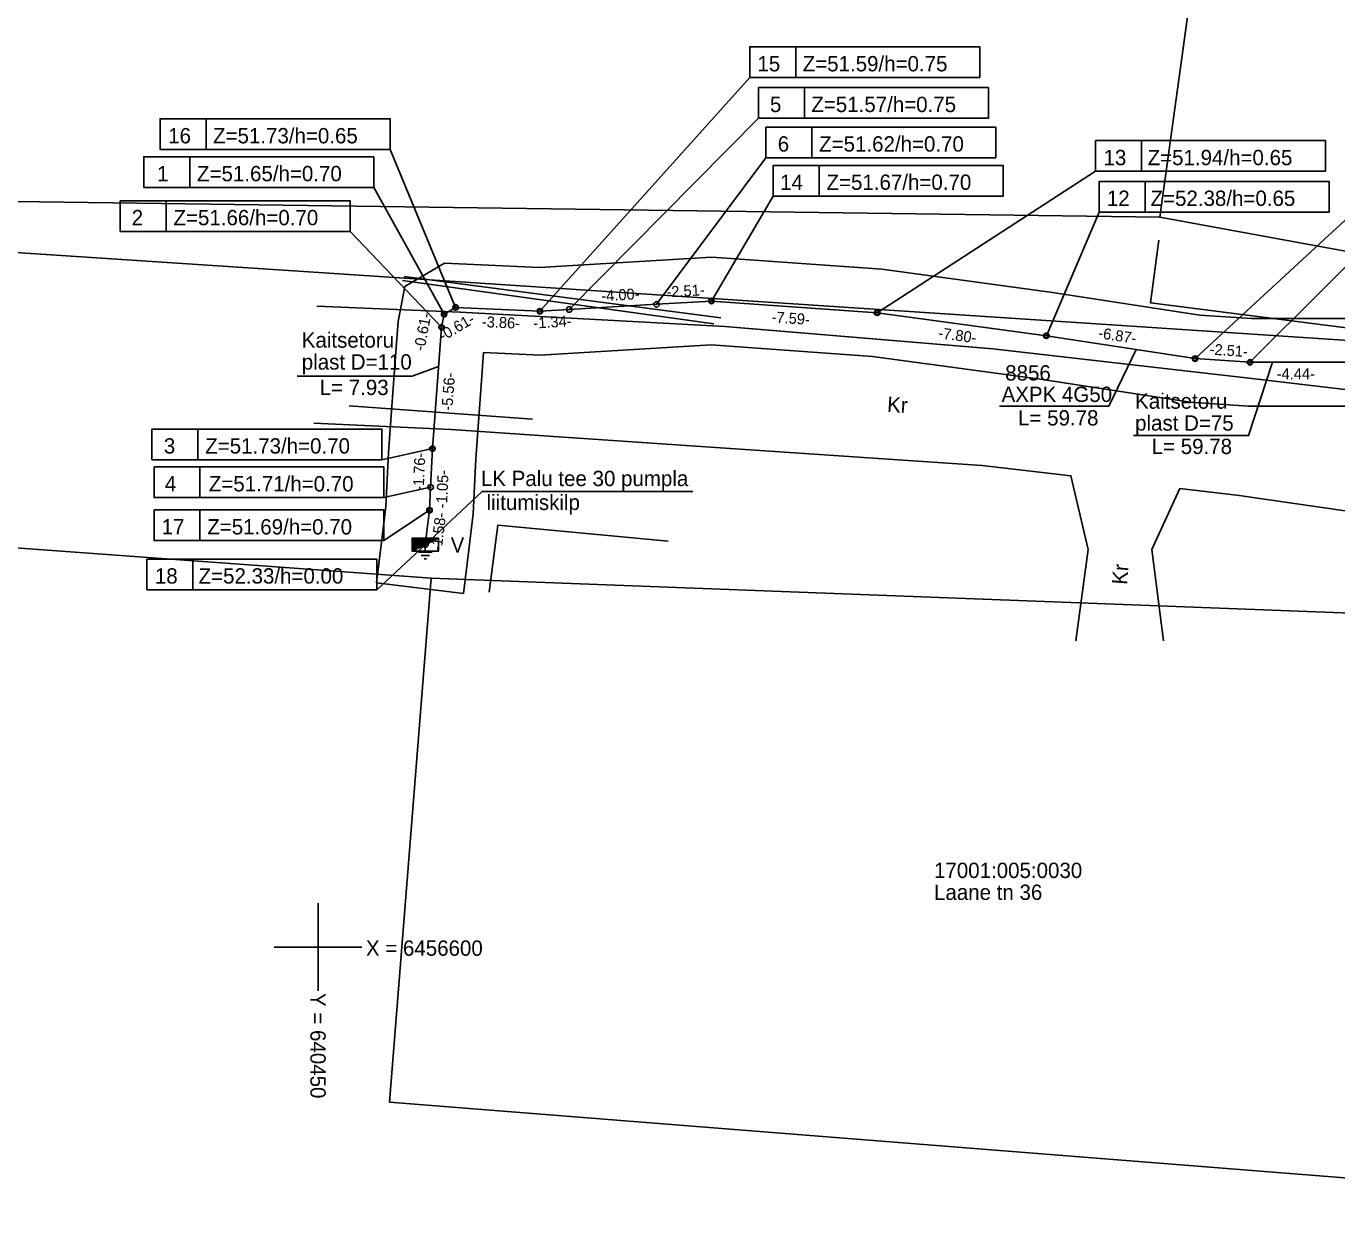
# Model space of a CAD drawing. Extents: x 640381 to 641045, y 6456462 to 6456744.
# Drawn here: x 640436.7 to 640496.5, y 6456588.1 to 6456642 of the extents above; entities that cross this region are included whole.
import ezdxf

# ---------------------------------------------------------------- set-up
doc = ezdxf.new("R2010")
doc.units = 0
for name, color, linetype in [('ABIJOONIS', 7, 'Continuous'), ('GA08027_Elva_I_etapp_koond_271008$0$DTRASS', 7, 'Continuous'), ('GA08027_Elva_I_etapp_koond_271008$0$HALJASTUS', 7, 'Continuous'), ('GA08027_Elva_I_etapp_koond_271008$0$KTRASS', 7, 'Continuous'), ('GA08027_Elva_I_etapp_koond_271008$0$LIIKLUS', 7, 'Continuous'), ('GA08027_Elva_I_etapp_koond_271008$0$PIIRASULA', 7, 'Continuous'), ('GA08027_Elva_I_etapp_koond_271008$0$TRUUP', 7, 'Continuous'), ('GA08027_Elva_I_etapp_koond_271008$0$VORK', 7, 'Continuous'), ('JOONSIDE', 7, 'Continuous'), ('KOORDPUNKT', 7, 'Continuous'), ('MOOTMPUNKT', 7, 'Continuous'), ('MOOTPIIR', 7, 'Continuous'), ('VORK', 7, 'Continuous')]:
    doc.layers.add(name, color=color, linetype=linetype)

msp = doc.modelspace()

# ---------------------------------------------------------------- linework, layer by layer
at = {"layer": 'ABIJOONIS'}
for points in [[(640460.133, 6456629.033), (640469.717, 6456639.707), (640480.217, 6456639.707), (640480.217, 6456641.107), (640469.717, 6456641.107), (640469.717, 6456639.707)], [(640471.817, 6456639.707), (640471.817, 6456641.107)], [(640461.471, 6456629.112), (640470.112, 6456637.847), (640480.612, 6456637.847), (640480.612, 6456639.247), (640470.112, 6456639.247), (640470.112, 6456637.847)], [(640472.212, 6456637.847), (640472.212, 6456639.247)], [(640456.279, 6456629.208), (640453.291, 6456636.419), (640442.791, 6456636.419), (640442.791, 6456637.819), (640453.291, 6456637.819), (640453.291, 6456636.419)], [(640444.891, 6456636.419), (640444.891, 6456637.819)], [(640465.464, 6456629.349), (640470.45, 6456636.043), (640480.95, 6456636.043), (640480.95, 6456637.443), (640470.45, 6456637.443), (640470.45, 6456636.043)], [(640472.55, 6456636.043), (640472.55, 6456637.443)], [(640475.534, 6456628.962), (640485.504, 6456635.422), (640496.004, 6456635.422), (640496.004, 6456636.822), (640485.504, 6456636.822), (640485.504, 6456635.422)], [(640487.604, 6456635.422), (640487.604, 6456636.822)], [(640490.051, 6456626.87), (640499.261, 6456635.366), (640509.761, 6456635.366), (640509.761, 6456636.766), (640499.261, 6456636.766), (640499.261, 6456635.366)], [(640455.757, 6456628.9), (640452.543, 6456634.689), (640442.043, 6456634.689), (640442.043, 6456636.089), (640452.543, 6456636.089), (640452.543, 6456634.689)], [(640444.143, 6456634.689), (640444.143, 6456636.089)], [(640467.966, 6456629.498), (640470.789, 6456634.295), (640481.289, 6456634.295), (640481.289, 6456635.695), (640470.789, 6456635.695), (640470.789, 6456634.295)], [(640472.889, 6456634.295), (640472.889, 6456635.695)], [(640483.26, 6456627.912), (640485.673, 6456633.562), (640496.173, 6456633.562), (640496.173, 6456634.962), (640485.673, 6456634.962), (640485.673, 6456633.562)], [(640487.773, 6456633.562), (640487.773, 6456634.962)], [(640492.557, 6456626.702), (640499.43, 6456633.562), (640509.93, 6456633.562), (640509.93, 6456634.962), (640499.43, 6456634.962), (640499.43, 6456633.562)], [(640455.645, 6456628.299), (640451.467, 6456632.679), (640440.967, 6456632.679), (640440.967, 6456634.079), (640451.467, 6456634.079), (640451.467, 6456632.679)], [(640443.067, 6456632.679), (640443.067, 6456634.079)], [(640455.223, 6456622.759), (640452.917, 6456622.253), (640442.417, 6456622.253), (640442.417, 6456623.653), (640452.917, 6456623.653), (640452.917, 6456622.253)], [(640444.517, 6456622.253), (640444.517, 6456623.653)], [(640455.142, 6456620.997), (640453.01, 6456620.523), (640442.51, 6456620.523), (640442.51, 6456621.923), (640453.01, 6456621.923), (640453.01, 6456620.523)], [(640444.61, 6456620.523), (640444.61, 6456621.923)], [(640455.091, 6456619.945), (640453.01, 6456618.559), (640442.51, 6456618.559), (640442.51, 6456619.959), (640453.01, 6456619.959), (640453.01, 6456618.559)], [(640444.61, 6456618.559), (640444.61, 6456619.959)], [(640454.9, 6456618.372), (640452.683, 6456616.315), (640442.183, 6456616.315), (640442.183, 6456617.715), (640452.683, 6456617.715), (640452.683, 6456616.315)], [(640444.283, 6456616.315), (640444.283, 6456617.715)]]:
    msp.add_lwpolyline(points, dxfattribs=at)
at = {"layer": 'GA08027_Elva_I_etapp_koond_271008$0$DTRASS'}
msp.add_line((640451.42, 6456624.711), (640459.796, 6456624.103), dxfattribs=at)
at = {"layer": 'GA08027_Elva_I_etapp_koond_271008$0$HALJASTUS'}
for points in [[(640492.785, 6456625.941), (640499.994, 6456625.089), (640501.171, 6456626.484), (640501.606, 6456630.523)], [(640492.785, 6456625.941), (640480.817, 6456627.312), (640468.577, 6456628.338), (640456.485, 6456628.989), (640449.95, 6456629.268)], [(640449.811, 6456623.915), (640456.086, 6456623.63), (640468.157, 6456622.814), (640480.327, 6456621.993), (640484.383, 6456621.52), (640485.172, 6456618.159), (640484.61, 6456613.982)], [(640488.603, 6456613.976), (640488.079, 6456618.159), (640489.358, 6456620.94), (640492.07, 6456620.624)], [(640492.07, 6456620.624), (640504.265, 6456618.849), (640507.941, 6456618.406)]]:
    msp.add_lwpolyline(points, dxfattribs=at)
at = {"layer": 'GA08027_Elva_I_etapp_koond_271008$0$KTRASS'}
for points in [[(640504.62, 6456626.285), (640504.098, 6456626.554), (640500.191, 6456626.631), (640496.997, 6456626.701), (640492.557, 6456626.702), (640490.051, 6456626.87), (640483.26, 6456627.912), (640475.534, 6456628.962), (640467.966, 6456629.498), (640465.464, 6456629.349), (640461.471, 6456629.112), (640460.133, 6456629.033), (640456.279, 6456629.208), (640455.757, 6456628.9), (640455.645, 6456628.299), (640455.223, 6456622.759), (640455.142, 6456620.997), (640455.091, 6456619.945), (640454.9, 6456618.372)], [(640504.62, 6456626.285), (640504.098, 6456626.554), (640500.191, 6456626.631), (640496.997, 6456626.701), (640492.557, 6456626.702), (640490.051, 6456626.87), (640483.26, 6456627.912), (640475.534, 6456628.962), (640467.966, 6456629.498), (640465.464, 6456629.349), (640461.471, 6456629.112), (640460.133, 6456629.033), (640456.279, 6456629.208), (640455.757, 6456628.9), (640455.645, 6456628.299), (640455.223, 6456622.759), (640455.142, 6456620.997), (640455.091, 6456619.945), (640454.9, 6456618.372)], [(640455.757, 6456628.9), (640455.645, 6456628.299), (640455.223, 6456622.759), (640455.142, 6456620.997)], [(640487.36, 6456627.283), (640486.11, 6456624.697), (640481.126, 6456624.697)], [(640455.509, 6456626.51), (640454.3, 6456626.064), (640449.042, 6456626.064)], [(640493.584, 6456626.702), (640492.491, 6456623.351), (640487.239, 6456623.351)], [(640455.218, 6456618.033), (640454.582, 6456618.033)], [(640455.084, 6456617.883), (640454.716, 6456617.883)], [(640454.9, 6456618.372), (640454.9, 6456618.033)], [(640454.95, 6456617.733), (640454.85, 6456617.733)]]:
    msp.add_lwpolyline(points, dxfattribs=at)
at = {"layer": 'GA08027_Elva_I_etapp_koond_271008$0$LIIKLUS'}
for p, q in [((640454.303, 6456618.666), (640454.307, 6456618.67)), ((640454.303, 6456618.652), (640454.321, 6456618.67)), ((640454.303, 6456618.638), (640454.335, 6456618.67)), ((640454.303, 6456618.624), (640454.349, 6456618.67)), ((640454.303, 6456618.61), (640454.363, 6456618.67)), ((640454.303, 6456618.596), (640454.378, 6456618.67)), ((640454.303, 6456618.581), (640454.392, 6456618.67)), ((640454.303, 6456618.567), (640454.406, 6456618.67)), ((640454.303, 6456618.553), (640454.42, 6456618.67)), ((640454.303, 6456618.539), (640454.434, 6456618.67)), ((640454.303, 6456618.525), (640454.448, 6456618.67)), ((640454.303, 6456618.511), (640454.462, 6456618.67)), ((640454.303, 6456618.497), (640454.477, 6456618.67)), ((640454.303, 6456618.482), (640454.491, 6456618.67)), ((640454.303, 6456618.468), (640454.505, 6456618.67)), ((640454.303, 6456618.454), (640454.519, 6456618.67)), ((640454.303, 6456618.44), (640454.533, 6456618.67)), ((640454.303, 6456618.426), (640454.547, 6456618.67)), ((640454.303, 6456618.412), (640454.561, 6456618.67)), ((640454.303, 6456618.398), (640454.576, 6456618.67)), ((640454.303, 6456618.383), (640454.59, 6456618.67)), ((640454.303, 6456618.369), (640454.604, 6456618.67)), ((640454.303, 6456618.355), (640454.618, 6456618.67)), ((640454.303, 6456618.341), (640454.632, 6456618.67)), ((640454.303, 6456618.327), (640454.646, 6456618.67)), ((640454.303, 6456618.313), (640454.66, 6456618.67)), ((640454.303, 6456618.299), (640454.675, 6456618.67)), ((640454.303, 6456618.284), (640454.689, 6456618.67)), ((640454.303, 6456618.27), (640454.703, 6456618.67)), ((640454.303, 6456618.256), (640454.717, 6456618.67)), ((640454.303, 6456618.242), (640454.731, 6456618.67)), ((640454.303, 6456618.228), (640454.745, 6456618.67)), ((640454.303, 6456618.214), (640454.759, 6456618.67)), ((640454.303, 6456618.2), (640454.774, 6456618.67)), ((640454.303, 6456618.185), (640454.788, 6456618.67)), ((640454.303, 6456618.171), (640454.802, 6456618.67)), ((640454.303, 6456618.158), (640454.816, 6456618.67)), ((640454.331, 6456618.172), (640454.83, 6456618.67)), ((640454.36, 6456618.186), (640454.844, 6456618.67)), ((640454.388, 6456618.2), (640454.858, 6456618.67)), ((640454.416, 6456618.214), (640454.873, 6456618.67)), ((640454.445, 6456618.228), (640454.887, 6456618.67)), ((640454.473, 6456618.242), (640454.901, 6456618.67)), ((640454.501, 6456618.257), (640454.915, 6456618.67)), ((640454.529, 6456618.271), (640454.929, 6456618.67)), ((640454.558, 6456618.285), (640454.943, 6456618.67)), ((640454.586, 6456618.299), (640454.957, 6456618.67)), ((640454.614, 6456618.313), (640454.972, 6456618.67)), ((640454.642, 6456618.327), (640454.986, 6456618.67)), ((640454.671, 6456618.341), (640455, 6456618.67)), ((640454.699, 6456618.355), (640455.014, 6456618.67)), ((640454.727, 6456618.369), (640455.028, 6456618.67)), ((640454.755, 6456618.384), (640455.042, 6456618.67)), ((640454.784, 6456618.398), (640455.056, 6456618.67)), ((640454.812, 6456618.412), (640455.071, 6456618.67)), ((640454.84, 6456618.426), (640455.085, 6456618.67)), ((640454.869, 6456618.44), (640455.099, 6456618.67)), ((640454.897, 6456618.454), (640455.113, 6456618.67)), ((640454.925, 6456618.468), (640455.127, 6456618.67)), ((640454.953, 6456618.482), (640455.141, 6456618.67)), ((640454.982, 6456618.497), (640455.155, 6456618.67)), ((640455.01, 6456618.511), (640455.17, 6456618.67)), ((640455.038, 6456618.525), (640455.184, 6456618.67)), ((640455.066, 6456618.539), (640455.198, 6456618.67)), ((640455.095, 6456618.553), (640455.212, 6456618.67)), ((640455.123, 6456618.567), (640455.226, 6456618.67)), ((640455.151, 6456618.581), (640455.24, 6456618.67)), ((640455.179, 6456618.595), (640455.254, 6456618.67)), ((640455.208, 6456618.61), (640455.269, 6456618.67)), ((640455.236, 6456618.624), (640455.283, 6456618.67)), ((640455.264, 6456618.638), (640455.297, 6456618.67)), ((640455.293, 6456618.652), (640455.311, 6456618.67)), ((640455.321, 6456618.666), (640455.325, 6456618.67)), ((640455.329, 6456618.67), (640455.497, 6456618.67)), ((640454.303, 6456618.157), (640454.303, 6456618.074))]:
    msp.add_line(p, q, dxfattribs=at)
msp.add_lwpolyline([(640454.9, 6456618.372), (640457.489, 6456620.804), (640467.114, 6456620.804)], dxfattribs=at)
for points in [[(640455.497, 6456618.67), (640454.303, 6456618.074), (640455.497, 6456618.074)], [(640454.303, 6456618.157), (640454.303, 6456618.67), (640455.329, 6456618.67)]]:
    msp.add_lwpolyline(points, close=True, dxfattribs=at)
at = {"layer": 'GA08027_Elva_I_etapp_koond_271008$0$PIIRASULA'}
for p, q in [((640453.85, 6456630.438), (640468.075, 6456628.45)), ((640453.936, 6456630.626), (640468.4, 6456628.724))]:
    msp.add_line(p, q, dxfattribs=at)
at = {"layer": 'GA08027_Elva_I_etapp_koond_271008$0$TRUUP'}
for points in [[(640488.391, 6456632.273), (640488.011, 6456629.419), (640500.547, 6456627.815)], [(640457.819, 6456616.198), (640458.218, 6456619.271), (640465.994, 6456618.53)]]:
    msp.add_lwpolyline(points, dxfattribs=at)
at = {"layer": 'GA08027_Elva_I_etapp_koond_271008$0$VORK'}
for points in [[(640569.17, 6456655), (640561.79, 6456618.76), (640569.58, 6456616.83), (640614.48, 6456697.7), (640648.6, 6456713.76), (640526.01, 6456743.7), (640398.55, 6456658.56), (640392.15, 6456660.8), (640386.02, 6456636.25), (640391.68, 6456634.65), (640488.44, 6456633.33), (640493.26, 6456668.29), (640538.24, 6456660.41)], [(640493.26, 6456668.29), (640488.44, 6456633.33), (640531.65, 6456625.42), (640538.24, 6456660.41)], [(640501.11, 6456589.13), (640503.17, 6456615.01), (640455.17, 6456616.85), (640453.27, 6456592.92)]]:
    msp.add_lwpolyline(points, close=True, dxfattribs=at)
msp.add_lwpolyline([(640738.92, 6456574.38), (640700.05, 6456584.5), (640581.64, 6456613.84), (640569.58, 6456616.83), (640561.79, 6456618.76), (640531.65, 6456625.42), (640391.68, 6456634.65), (640386.02, 6456636.25), (640381.33, 6456621.63), (640386.35, 6456621.87), (640455.17, 6456616.85), (640503.17, 6456615.01), (640556.83, 6456605.55), (640737.54, 6456562.65)], dxfattribs=at)
at = {"layer": 'KOORDPUNKT'}
for centre, radius in [((640456.279, 6456629.208), 0.125), ((640456.279, 6456629.208), 0.0125), ((640456.279, 6456629.208), 0.011), ((640456.279, 6456629.208), 0.00955), ((640456.279, 6456629.208), 0.00807), ((640456.279, 6456629.208), 0.00659), ((640456.279, 6456629.208), 0.00511), ((640456.279, 6456629.208), 0.00363), ((640456.279, 6456629.208), 0.00215), ((640461.471, 6456629.112), 0.125), ((640465.464, 6456629.349), 0.125), ((640465.464, 6456629.349), 0.0125), ((640465.464, 6456629.349), 0.011), ((640465.464, 6456629.349), 0.00955), ((640465.464, 6456629.349), 0.00807), ((640465.464, 6456629.349), 0.00659), ((640465.464, 6456629.349), 0.00511), ((640465.464, 6456629.349), 0.00363), ((640465.464, 6456629.349), 0.00215), ((640467.966, 6456629.498), 0.125), ((640467.966, 6456629.498), 0.0125), ((640467.966, 6456629.498), 0.011), ((640467.966, 6456629.498), 0.00955), ((640467.966, 6456629.498), 0.00807), ((640467.966, 6456629.498), 0.00659), ((640467.966, 6456629.498), 0.00511), ((640467.966, 6456629.498), 0.00363), ((640467.966, 6456629.498), 0.00215), ((640455.757, 6456628.9), 0.125), ((640455.757, 6456628.9), 0.0125), ((640455.757, 6456628.9), 0.011), ((640455.757, 6456628.9), 0.00955), ((640455.757, 6456628.9), 0.00807), ((640455.757, 6456628.9), 0.00659), ((640455.757, 6456628.9), 0.00511), ((640455.757, 6456628.9), 0.00363), ((640455.757, 6456628.9), 0.00215), ((640460.133, 6456629.033), 0.125), ((640460.133, 6456629.033), 0.0125), ((640460.133, 6456629.033), 0.011), ((640460.133, 6456629.033), 0.00955), ((640460.133, 6456629.033), 0.00807), ((640460.133, 6456629.033), 0.00659), ((640460.133, 6456629.033), 0.00511), ((640460.133, 6456629.033), 0.00363), ((640460.133, 6456629.033), 0.00215), ((640461.471, 6456629.112), 0.0125), ((640461.471, 6456629.112), 0.011), ((640461.471, 6456629.112), 0.00955), ((640461.471, 6456629.112), 0.00807), ((640461.471, 6456629.112), 0.00659), ((640461.471, 6456629.112), 0.00511), ((640461.471, 6456629.112), 0.00363), ((640461.471, 6456629.112), 0.00215), ((640475.534, 6456628.962), 0.125), ((640475.534, 6456628.962), 0.0125), ((640475.534, 6456628.962), 0.011), ((640475.534, 6456628.962), 0.00955), ((640475.534, 6456628.962), 0.00807), ((640475.534, 6456628.962), 0.00659), ((640475.534, 6456628.962), 0.00511), ((640475.534, 6456628.962), 0.00363), ((640475.534, 6456628.962), 0.00215), ((640455.645, 6456628.299), 0.125), ((640455.645, 6456628.299), 0.0125), ((640455.645, 6456628.299), 0.011), ((640455.645, 6456628.299), 0.00955), ((640455.645, 6456628.299), 0.00807), ((640455.645, 6456628.299), 0.00659), ((640455.645, 6456628.299), 0.00511), ((640455.645, 6456628.299), 0.00363), ((640455.645, 6456628.299), 0.00215), ((640483.26, 6456627.912), 0.125), ((640483.26, 6456627.912), 0.0125), ((640483.26, 6456627.912), 0.011), ((640483.26, 6456627.912), 0.00955), ((640483.26, 6456627.912), 0.00807), ((640483.26, 6456627.912), 0.00659), ((640483.26, 6456627.912), 0.00511), ((640483.26, 6456627.912), 0.00363), ((640483.26, 6456627.912), 0.00215), ((640490.051, 6456626.87), 0.125), ((640490.051, 6456626.87), 0.0125), ((640490.051, 6456626.87), 0.011), ((640490.051, 6456626.87), 0.00955), ((640490.051, 6456626.87), 0.00807), ((640490.051, 6456626.87), 0.00659), ((640490.051, 6456626.87), 0.00511), ((640490.051, 6456626.87), 0.00363), ((640490.051, 6456626.87), 0.00215), ((640492.557, 6456626.702), 0.125), ((640492.557, 6456626.702), 0.0125), ((640492.557, 6456626.702), 0.011), ((640492.557, 6456626.702), 0.00955), ((640492.557, 6456626.702), 0.00807), ((640492.557, 6456626.702), 0.00659), ((640492.557, 6456626.702), 0.00511), ((640492.557, 6456626.702), 0.00363), ((640492.557, 6456626.702), 0.00215), ((640455.223, 6456622.759), 0.125), ((640455.223, 6456622.759), 0.0125), ((640455.223, 6456622.759), 0.011), ((640455.223, 6456622.759), 0.00955), ((640455.223, 6456622.759), 0.00807), ((640455.223, 6456622.759), 0.00659), ((640455.223, 6456622.759), 0.00511), ((640455.223, 6456622.759), 0.00363), ((640455.223, 6456622.759), 0.00215), ((640455.142, 6456620.997), 0.125), ((640455.142, 6456620.997), 0.0125), ((640455.142, 6456620.997), 0.011), ((640455.142, 6456620.997), 0.00955), ((640455.142, 6456620.997), 0.00807), ((640455.142, 6456620.997), 0.00659), ((640455.142, 6456620.997), 0.00511), ((640455.142, 6456620.997), 0.00363), ((640455.142, 6456620.997), 0.00215), ((640455.091, 6456619.945), 0.125), ((640455.091, 6456619.945), 0.0125), ((640455.091, 6456619.945), 0.011), ((640455.091, 6456619.945), 0.00955), ((640455.091, 6456619.945), 0.00807), ((640455.091, 6456619.945), 0.00659), ((640455.091, 6456619.945), 0.00511), ((640455.091, 6456619.945), 0.00363), ((640455.091, 6456619.945), 0.00215), ((640454.9, 6456618.372), 0.125), ((640454.9, 6456618.372), 0.0125), ((640454.9, 6456618.372), 0.011), ((640454.9, 6456618.372), 0.00955), ((640454.9, 6456618.372), 0.00807), ((640454.9, 6456618.372), 0.00659), ((640454.9, 6456618.372), 0.00511), ((640454.9, 6456618.372), 0.00363), ((640454.9, 6456618.372), 0.00215)]:
    msp.add_circle(centre, radius, dxfattribs=at)
at = {"layer": 'MOOTMPUNKT'}
for centre in [(640456.279, 6456629.208), (640467.966, 6456629.498), (640455.757, 6456628.9), (640460.133, 6456629.033), (640475.534, 6456628.962), (640455.645, 6456628.299), (640483.26, 6456627.912), (640490.051, 6456626.87), (640492.557, 6456626.702), (640455.223, 6456622.759), (640455.091, 6456619.945), (640454.9, 6456618.372)]:
    msp.add_circle(centre, 0.1, dxfattribs=at)
at = {"layer": 'MOOTPIIR'}
msp.add_lwpolyline([(640497.019, 6456628.701), (640492.624, 6456628.702), (640490.27, 6456628.86), (640483.546, 6456629.891), (640475.74, 6456630.952), (640467.977, 6456631.502), (640460.119, 6456631.036), (640455.775, 6456631.233), (640453.957, 6456630.16), (640453.659, 6456628.559), (640453.507, 6456626.565), (640453.212, 6456622.576), (640453.097, 6456620.113), (640452.915, 6456618.613), (640452.674, 6456616.628), (640456.644, 6456616.146), (640456.885, 6456618.131), (640457.085, 6456619.777), (640457.203, 6456622.286), (640457.497, 6456626.275), (640457.563, 6456627.148), (640460.147, 6456627.03), (640467.955, 6456627.494), (640475.328, 6456626.972), (640482.974, 6456625.933), (640489.832, 6456624.88), (640492.49, 6456624.702), (640496.975, 6456624.701)], dxfattribs=at)
at = {"layer": 'VORK'}
for p, q in [((640450, 6456602), (640450, 6456598)), ((640448, 6456600), (640452, 6456600))]:
    msp.add_line(p, q, dxfattribs=at)

# ---------------------------------------------------------------- texts
at = {"layer": 'ABIJOONIS'}
for s, p in [('15', (640470.067, 6456639.987)), ('Z=51.59/h=0.75', (640472.133, 6456639.987)), ('5', (640470.637, 6456638.127)), ('Z=51.57/h=0.75', (640472.527, 6456638.127)), ('16', (640443.158, 6456636.699)), ('Z=51.73/h=0.65', (640445.206, 6456636.699)), ('6', (640470.993, 6456636.323)), ('Z=51.62/h=0.70', (640472.883, 6456636.323)), ('13', (640485.871, 6456635.702)), ('Z=51.94/h=0.65', (640487.884, 6456635.702)), ('1', (640442.655, 6456634.969)), ('Z=51.65/h=0.70', (640444.475, 6456634.969)), ('14', (640471.104, 6456634.575)), ('Z=51.67/h=0.70', (640473.221, 6456634.575)), ('12', (640486.023, 6456633.842)), ('Z=52.38/h=0.65', (640488.018, 6456633.842)), ('2', (640441.492, 6456632.959)), ('Z=51.66/h=0.70', (640443.4, 6456632.959)), ('3', (640442.959, 6456622.533)), ('Z=51.73/h=0.70', (640444.849, 6456622.533)), ('4', (640443, 6456620.803)), ('Z=51.71/h=0.70', (640445.013, 6456620.803)), ('17', (640442.86, 6456618.839)), ('Z=51.69/h=0.70', (640444.943, 6456618.839)), ('18', (640442.55, 6456616.595)), ('Z=52.33/h=0.00', (640444.546, 6456616.595))]:
    msp.add_text(s, height=0.7, dxfattribs=at).set_placement(p)
at = {"layer": 'GA08027_Elva_I_etapp_koond_271008$0$HALJASTUS'}
for rotation, p in [(356.60508, (640475.973, 6456624.436)), (85.3862, (640486.946, 6456616.525))]:
    msp.add_text('Kr', height=0.7, rotation=rotation, dxfattribs=at).set_placement(p)
at = {"layer": 'GA08027_Elva_I_etapp_koond_271008$0$KTRASS'}
for s, p in [('Kaitsetoru', (640449.258, 6456627.369)), ('plast D=110', (640449.258, 6456626.369)), ('8856', (640481.38, 6456625.869)), ('L= 7.93', (640450.076, 6456625.205)), ('AXPK 4G50', (640481.215, 6456624.889)), ('Kaitsetoru', (640487.312, 6456624.58)), ('L= 59.78', (640481.969, 6456623.815)), ('plast D=75', (640487.312, 6456623.58)), ('L= 59.78', (640488.069, 6456622.511))]:
    msp.add_text(s, height=0.7, dxfattribs=at).set_placement(p)
at = {"layer": 'GA08027_Elva_I_etapp_koond_271008$0$LIIKLUS'}
for s, p in [('LK Palu tee 30 pumpla', (640457.438, 6456621.047)), ('liitumiskilp', (640457.695, 6456619.955)), ('V', (640456.058, 6456618.014))]:
    msp.add_text(s, height=0.7, dxfattribs=at).set_placement(p)
at = {"layer": 'GA08027_Elva_I_etapp_koond_271008$0$VORK'}
for s, p in [('17001:005:0030', (640478.13, 6456603.15)), ('Laane tn 36', (640478.13, 6456602.15))]:
    msp.add_text(s, height=0.7, dxfattribs=at).set_placement(p)
at = {"layer": 'JOONSIDE'}
for s, rotation, p in [('-4.00-', 3.39733, (640462.949, 6456629.483)), ('-2.51-', 3.39733, (640465.926, 6456629.662)), ('-0.61-', 79.44367, (640454.856, 6456627.19)), ('-0.61-', 30.54223, (640455.7, 6456627.648)), ('-3.86-', 357.40014, (640457.47, 6456628.31)), ('-1.34-', 3.39733, (640459.85, 6456628.24)), ('-7.59-', 355.94882, (640470.698, 6456628.528)), ('-7.80-', 352.26065, (640478.302, 6456627.804)), ('-6.87-', 351.27666, (640485.604, 6456627.807)), ('-2.51-', 356.16468, (640490.702, 6456627.056)), ('-4.44-', 359.9871, (640493.777, 6456625.927)), ('-5.56-', 85.644, (640456.131, 6456624.473)), ('-1.76-', 87.36359, (640454.826, 6456620.817)), ('-1.05-', 87.23185, (640455.883, 6456620.031)), ('-1.58-', 83.07681, (640455.644, 6456618.072))]:
    msp.add_text(s, height=0.5, rotation=rotation, dxfattribs=at).set_placement(p)
at = {"layer": 'VORK'}
msp.add_text('X = 6456600', height=0.7, dxfattribs=at).set_placement((640452.187, 6456599.6))
msp.add_text('Y = 640450 ', height=0.7, rotation=270, dxfattribs=at).set_placement((640449.65, 6456597.9))

doc.saveas('drawing.dxf')
